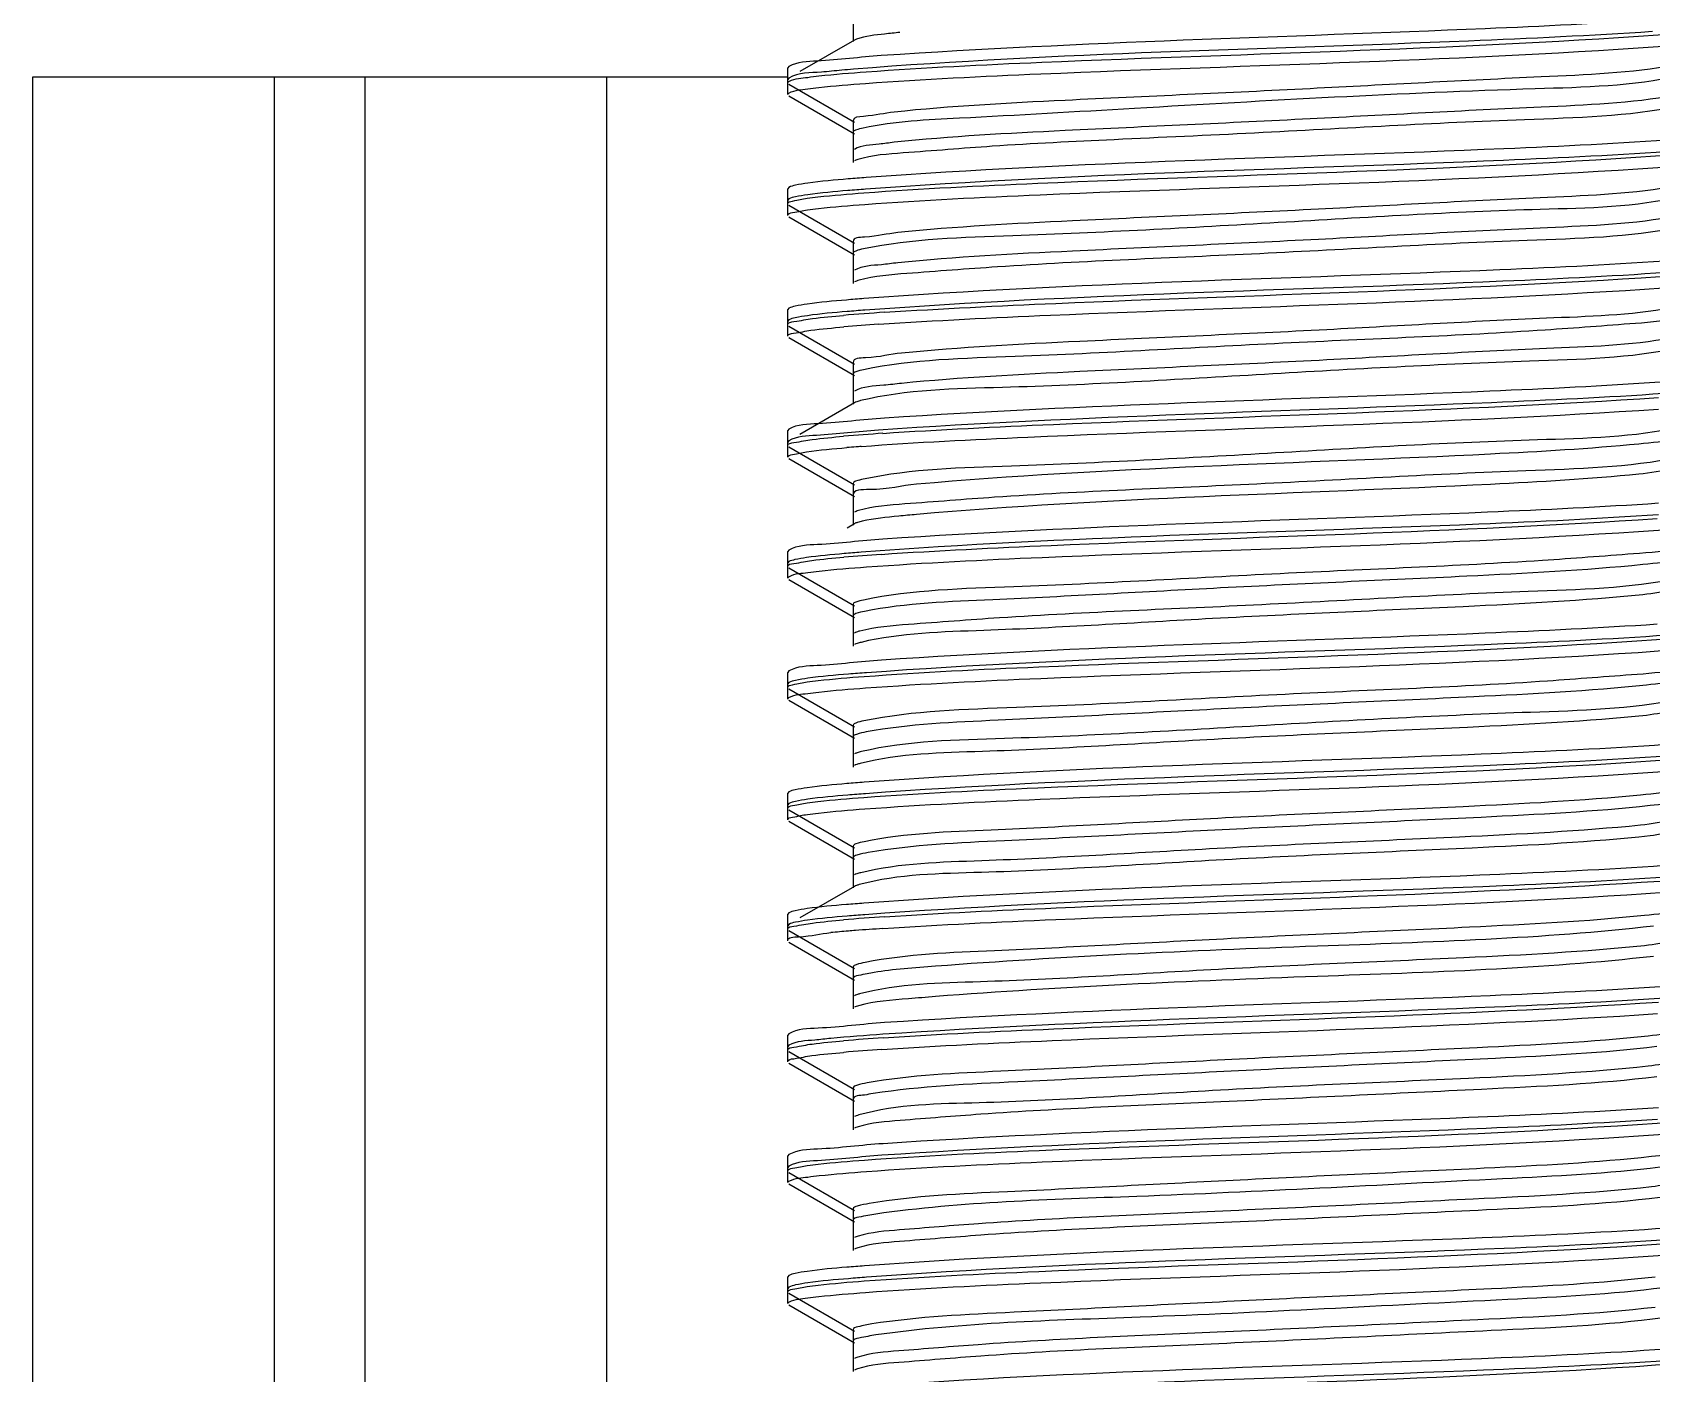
# Model space of a CAD drawing. Extents: x 27938 to 1507990, y 110129 to 923079.
# Drawn here: x 461348 to 461667.1, y 346072.8 to 346337 of the extents above; entities that cross this region are included whole.
import ezdxf

# ---------------------------------------------------------------- set-up
doc = ezdxf.new("R2010")
doc.units = 0
doc.header["$LTSCALE"] = 1000
doc.header["$MEASUREMENT"] = 0

msp = doc.modelspace()

# ---------------------------------------------------------------- linework, layer by layer
at = {"linetype": 'Continuous'}
for p, q in [((461509.71, 346341.1), (461509.71, 346335.15)), ((461509.97, 346335.45), (461499.22, 346329.23)), ((461510.4, 346335.64), (461509.97, 346335.45)), ((461497.05, 346330.25), (461496.82, 346329.99)), ((461496.82, 346327.01), (461496.82, 346329.99)), ((461496.82, 346327.01), (461496.82, 346329.99)), ((461347.99, 346328.15), (461347.99, 341587.12)), ((461496.82, 346328.15), (461347.99, 346328.15)), ((461395.62, 346328.15), (461395.62, 341587.12)), ((461413.48, 346328.15), (461413.48, 341587.12)), ((461461.1, 346328.15), (461461.1, 341587.12)), ((461497.05, 346327.97), (461496.82, 346327.71)), ((461496.82, 346324.73), (461496.82, 346327.71)), ((461496.82, 346324.73), (461496.82, 346327.71)), ((461497.05, 346326.75), (461509.97, 346319.27)), ((461497.05, 346324.47), (461509.97, 346316.99)), ((461509.71, 346319.57), (461509.71, 346313.62)), ((461509.71, 346317.29), (461509.71, 346311.34)), ((461497.05, 346306.44), (461496.82, 346306.18)), ((461496.82, 346303.2), (461496.82, 346306.18)), ((461496.82, 346303.2), (461496.82, 346306.18)), ((461497.05, 346304.16), (461496.82, 346303.9)), ((461496.82, 346300.92), (461496.82, 346303.9)), ((461496.82, 346300.92), (461496.82, 346303.9)), ((461497.05, 346302.94), (461509.97, 346295.46)), ((461497.05, 346300.66), (461509.97, 346293.18)), ((461509.71, 346295.76), (461509.71, 346289.8)), ((461509.71, 346293.48), (461509.71, 346287.53)), ((461497.05, 346282.62), (461496.82, 346282.36)), ((461496.82, 346279.39), (461496.82, 346282.36)), ((461496.82, 346279.39), (461496.82, 346282.36)), ((461497.05, 346280.34), (461496.82, 346280.08)), ((461496.82, 346277.11), (461496.82, 346280.08)), ((461496.82, 346277.11), (461496.82, 346280.08)), ((461497.05, 346279.13), (461509.97, 346271.64)), ((461497.05, 346276.85), (461509.97, 346269.36)), ((461509.71, 346271.94), (461509.71, 346265.99)), ((461509.71, 346269.67), (461509.71, 346263.71)), ((461509.97, 346264.01), (461499.22, 346257.79)), ((461497.05, 346258.81), (461496.82, 346258.55)), ((461496.82, 346255.57), (461496.82, 346258.55)), ((461496.82, 346255.57), (461496.82, 346258.55)), ((461497.05, 346256.53), (461496.82, 346256.27)), ((461496.82, 346253.29), (461496.82, 346256.27)), ((461496.82, 346253.29), (461496.82, 346256.27)), ((461497.05, 346255.31), (461509.97, 346247.83)), ((461497.05, 346253.03), (461509.97, 346245.55)), ((461509.71, 346248.13), (461509.71, 346242.18)), ((461509.71, 346245.85), (461509.71, 346239.9)), ((461509.97, 346240.2), (461508.51, 346239.35)), ((461497.05, 346235), (461496.82, 346234.74)), ((461496.82, 346231.76), (461496.82, 346234.74)), ((461496.82, 346231.76), (461496.82, 346234.74)), ((461497.05, 346232.72), (461496.82, 346232.46)), ((461496.82, 346229.48), (461496.82, 346232.46)), ((461496.82, 346229.48), (461496.82, 346232.46)), ((461497.05, 346231.5), (461509.97, 346224.02)), ((461497.05, 346229.22), (461509.97, 346221.74)), ((461509.71, 346224.32), (461509.71, 346218.37)), ((461509.71, 346222.04), (461509.71, 346216.09)), ((461497.05, 346211.19), (461496.82, 346210.92)), ((461496.82, 346207.95), (461496.82, 346210.92)), ((461496.82, 346207.95), (461496.82, 346210.92)), ((461497.05, 346208.91), (461496.82, 346208.65)), ((461496.82, 346205.67), (461496.82, 346208.65)), ((461496.82, 346205.67), (461496.82, 346208.65)), ((461497.05, 346207.69), (461509.97, 346200.21)), ((461497.05, 346205.41), (461509.97, 346197.93)), ((461509.71, 346200.51), (461509.71, 346194.55)), ((461509.71, 346198.23), (461509.71, 346192.27)), ((461497.05, 346187.37), (461496.82, 346187.11)), ((461496.82, 346184.14), (461496.82, 346187.11)), ((461496.82, 346184.14), (461496.82, 346187.11)), ((461497.05, 346185.09), (461496.82, 346184.83)), ((461496.82, 346181.86), (461496.82, 346184.83)), ((461496.82, 346181.86), (461496.82, 346184.83)), ((461497.05, 346183.87), (461509.97, 346176.39)), ((461497.05, 346181.6), (461509.97, 346174.11)), ((461509.71, 346176.69), (461509.71, 346170.74)), ((461509.71, 346174.41), (461509.71, 346168.46)), ((461509.97, 346168.76), (461499.22, 346162.54)), ((461497.05, 346163.56), (461496.82, 346163.3)), ((461496.82, 346160.32), (461496.82, 346163.3)), ((461496.82, 346160.32), (461496.82, 346163.3)), ((461497.05, 346161.28), (461496.82, 346161.02)), ((461496.82, 346158.04), (461496.82, 346161.02)), ((461496.82, 346158.04), (461496.82, 346161.02)), ((461497.05, 346160.06), (461509.97, 346152.58)), ((461497.05, 346157.78), (461509.97, 346150.3)), ((461509.71, 346152.88), (461509.71, 346146.93)), ((461509.71, 346150.6), (461509.71, 346144.65)), ((461497.05, 346139.75), (461496.82, 346139.49)), ((461496.82, 346136.51), (461496.82, 346139.49)), ((461496.82, 346136.51), (461496.82, 346139.49)), ((461497.05, 346137.47), (461496.82, 346137.21)), ((461496.82, 346134.23), (461496.82, 346137.21)), ((461496.82, 346134.23), (461496.82, 346137.21)), ((461497.05, 346136.25), (461509.97, 346128.77)), ((461497.05, 346133.97), (461509.97, 346126.49)), ((461509.71, 346129.07), (461509.71, 346123.11)), ((461509.71, 346126.79), (461509.71, 346120.84)), ((461497.05, 346115.93), (461496.82, 346115.67)), ((461496.82, 346112.7), (461496.82, 346115.67)), ((461496.82, 346112.7), (461496.82, 346115.67)), ((461497.05, 346113.66), (461496.82, 346113.39)), ((461496.82, 346110.42), (461496.82, 346113.39)), ((461496.82, 346110.42), (461496.82, 346113.39)), ((461497.05, 346112.44), (461509.97, 346104.95)), ((461497.05, 346110.16), (461509.97, 346102.68)), ((461509.71, 346105.26), (461509.71, 346099.3)), ((461509.71, 346102.98), (461509.71, 346097.02)), ((461497.05, 346092.12), (461496.82, 346091.86)), ((461496.82, 346088.88), (461496.82, 346091.86)), ((461496.82, 346088.88), (461496.82, 346091.86)), ((461497.05, 346089.84), (461496.82, 346089.58)), ((461496.82, 346086.61), (461496.82, 346089.58)), ((461496.82, 346086.61), (461496.82, 346089.58)), ((461497.05, 346088.62), (461509.97, 346081.14)), ((461497.05, 346086.34), (461509.97, 346078.86)), ((461509.71, 346081.44), (461509.71, 346075.49)), ((461509.71, 346079.16), (461509.71, 346073.21))]:
    msp.add_line(p, q, dxfattribs=at)
for centre, radius, start, end in [((461533.73, 346025.62), 305.03, 94.5049, 94.936), ((461543.66, 345854.29), 428.44, 93.7138, 94.7991), ((461542.06, 345872.28), 408.11, 93.8416, 94.804), ((461543.25, 345835.66), 423.24, 93.7464, 94.7999), ((461536.54, 345916.88), 339.47, 94.4273, 94.7392), ((461541.09, 345858.53), 397.99, 94.2964, 94.4317), ((461542.83, 345817.23), 417.83, 93.7807, 94.8008), ((461528.72, 345915.12), 245.65, 94.6576, 95.467), ((461543.68, 345735.06), 428.61, 93.7128, 94.7991), ((461537, 345815.69), 345.43, 94.4503, 94.6873), ((461547.9, 345673), 488.53, 93.7928, 94.4265), ((461543.27, 345716.42), 423.41, 93.7453, 94.7999), ((461542.99, 345717.69), 419.86, 93.7678, 94.8005)]:
    msp.add_arc(centre, radius, start, end, dxfattribs=at)
for points, knots in [([(461668.11, 346339.44), (461656.83, 346338.7), (461605.89, 346336.26), (461554.88, 346335.05), (461515.27, 346332.39)], [0, 0, 0, 0, 0.221566, 1, 1, 1, 1]), ([(461667.21, 346337.11), (461655.15, 346336.33), (461602.67, 346333.82), (461550.09, 346332.89), (461509.77, 346329.71)], [0, 0, 0, 0, 0.230084, 1, 1, 1, 1]), ([(461518.93, 346336.96), (461517.93, 346336.86), (461515.08, 346336.52), (461512.17, 346336.27), (461510.4, 346335.64)], [0, 0, 0, 0, 0.349753, 1, 1, 1, 1]), ([(461512.3, 346329.2), (461523.81, 346330.04), (461577.14, 346332.64), (461630.55, 346333.68), (461672.28, 346336.76)], [0, 0, 0, 0, 0.216266, 1, 1, 1, 1]), ([(461515.27, 346332.39), (461511.05, 346332.1), (461505.14, 346331.28), (461498.69, 346331.19), (461497.05, 346330.25)], [0, 0, 0, 0, 0.690751, 1, 1, 1, 1]), ([(461512.17, 346326.91), (461523.67, 346327.75), (461577.03, 346330.35), (461630.47, 346331.4), (461672.24, 346334.48)], [0, 0, 0, 0, 0.215878, 1, 1, 1, 1]), ([(461507.48, 346329.52), (461506.14, 346329.4), (461502.7, 346328.94), (461498.93, 346329.06), (461497.05, 346327.97)], [0, 0, 0, 0, 0.38257, 1, 1, 1, 1]), ([(461500.79, 346328.11), (461501.52, 346328.21), (461505.35, 346328.67), (461509.19, 346328.98), (461512.3, 346329.2)], [0, 0, 0, 0, 0.19158, 1, 1, 1, 1]), ([(461671.68, 346330.49), (461662.98, 346328.93), (461638.87, 346327.99), (461598.85, 346325.74), (461556.32, 346323.84), (461528.97, 346322.46), (461517.78, 346321.26)], [0, 0, 0, 0, 0.171902, 0.467529, 0.781017, 1, 1, 1, 1]), ([(461496.82, 346327.01), (461496.82, 346327.14), (461498.24, 346328.02), (461499.53, 346327.93), (461500.79, 346328.11)], [0, 0, 0, 0, 0.088842, 1, 1, 1, 1]), ([(461496.82, 346324.73), (461496.82, 346324.86), (461498.22, 346325.74), (461499.51, 346325.65), (461500.76, 346325.83)], [0, 0, 0, 0, 0.089015, 1, 1, 1, 1]), ([(461500.76, 346325.83), (461501.48, 346325.93), (461505.28, 346326.39), (461509.09, 346326.69), (461512.17, 346326.91)], [0, 0, 0, 0, 0.191545, 1, 1, 1, 1]), ([(461672.66, 346328.41), (461663.34, 346326.34), (461627.16, 346325.57), (461579.95, 346322.85), (461535.86, 346320.27), (461517.92, 346319.43), (461511.71, 346318.13)], [0, 0, 0, 0, 0.17752, 0.667782, 0.88196, 1, 1, 1, 1]), ([(461671.68, 346324.54), (461662.98, 346322.98), (461638.87, 346322.04), (461598.85, 346319.79), (461556.32, 346317.89), (461528.97, 346316.5), (461517.78, 346315.31)], [0, 0, 0, 0, 0.171902, 0.467529, 0.781017, 1, 1, 1, 1]), ([(461517.78, 346321.26), (461515.76, 346321.05), (461513.85, 346320.45), (461509.71, 346320.31), (461509.72, 346319.57)], [0, 0, 0, 0, 0.733399, 1, 1, 1, 1]), ([(461672.3, 346322.38), (461662.37, 346320.36), (461634.32, 346319.73), (461597.35, 346317.47), (461562.38, 346315.9), (461539.26, 346314.79), (461522.49, 346313.39), (461513.52, 346312.8), (461510.63, 346311.91)], [0, 0, 0, 0, 0.187537, 0.516126, 0.6871, 0.835564, 0.944057, 1, 1, 1, 1]), ([(461511.71, 346318.13), (461511.2, 346318.02), (461510.6, 346317.88), (461509.72, 346317.51), (461509.72, 346317.29)], [0, 0, 0, 0, 0.704879, 1, 1, 1, 1]), ([(461517.78, 346315.31), (461516.8, 346315.2), (461514.21, 346314.82), (461511.41, 346314.75), (461509.97, 346313.92)], [0, 0, 0, 0, 0.373077, 1, 1, 1, 1]), ([(461511.84, 346305.36), (461523.25, 346306.2), (461576.56, 346308.8), (461629.95, 346309.87), (461671.76, 346312.91)], [0, 0, 0, 0, 0.214433, 1, 1, 1, 1]), ([(461672.25, 346313.64), (461660.8, 346312.8), (461607.44, 346310.19), (461554, 346309.14), (461512.17, 346306.08)], [0, 0, 0, 0, 0.214875, 1, 1, 1, 1]), ([(461672.28, 346315.92), (461660.86, 346315.08), (461607.52, 346312.48), (461554.12, 346311.41), (461512.3, 346308.37)], [0, 0, 0, 0, 0.214619, 1, 1, 1, 1]), ([(461510.63, 346311.91), (461510.51, 346311.87), (461510.28, 346311.79), (461510.06, 346311.69), (461509.98, 346311.64)], [0, 0, 0, 0, 0.565784, 1, 1, 1, 1]), ([(461512.04, 346303.09), (461523.53, 346303.93), (461576.91, 346306.54), (461630.38, 346307.59), (461672.2, 346310.66)], [0, 0, 0, 0, 0.215487, 1, 1, 1, 1]), ([(461500.79, 346307.27), (461499.97, 346307.16), (461498.72, 346306.94), (461497.45, 346306.66), (461497.05, 346306.44)], [0, 0, 0, 0, 0.644191, 1, 1, 1, 1]), ([(461512.3, 346308.37), (461511.12, 346308.28), (461507.28, 346307.98), (461503.43, 346307.64), (461500.79, 346307.27)], [0, 0, 0, 0, 0.307204, 1, 1, 1, 1]), ([(461672.08, 346306.76), (461663.69, 346305.13), (461639.96, 346304.29), (461600.3, 346301.97), (461557.59, 346300.11), (461529.94, 346298.7), (461518.51, 346297.53)], [0, 0, 0, 0, 0.166793, 0.460477, 0.775901, 1, 1, 1, 1]), ([(461496.82, 346303.2), (461496.82, 346303.57), (461498.7, 346303.89), (461499.69, 346304.14), (461500.65, 346304.28)], [0, 0, 0, 0, 0.274668, 1, 1, 1, 1]), ([(461500.76, 346304.99), (461499.95, 346304.88), (461498.71, 346304.66), (461497.44, 346304.38), (461497.05, 346304.16)], [0, 0, 0, 0, 0.643834, 1, 1, 1, 1]), ([(461500.65, 346304.28), (461501.36, 346304.38), (461505.08, 346304.84), (461508.82, 346305.13), (461511.84, 346305.36)], [0, 0, 0, 0, 0.191269, 1, 1, 1, 1]), ([(461512.17, 346306.08), (461511, 346305.99), (461507.19, 346305.7), (461503.38, 346305.36), (461500.76, 346304.99)], [0, 0, 0, 0, 0.307253, 1, 1, 1, 1]), ([(461672.98, 346304.67), (461663.92, 346302.44), (461637.07, 346302.18), (461593.27, 346299.41), (461548.86, 346296.97), (461521.38, 346296.33), (461511.73, 346294.32)], [0, 0, 0, 0, 0.173176, 0.493211, 0.817077, 1, 1, 1, 1]), ([(461496.82, 346300.92), (461496.82, 346301.29), (461498.73, 346301.61), (461499.74, 346301.87), (461500.71, 346302.01)], [0, 0, 0, 0, 0.274365, 1, 1, 1, 1]), ([(461500.71, 346302.01), (461501.43, 346302.11), (461505.2, 346302.57), (461508.98, 346302.87), (461512.04, 346303.09)], [0, 0, 0, 0, 0.191422, 1, 1, 1, 1]), ([(461672.08, 346300.8), (461663.69, 346299.17), (461639.96, 346298.33), (461600.3, 346296.02), (461557.59, 346294.15), (461529.94, 346292.74), (461518.51, 346291.57)], [0, 0, 0, 0, 0.166793, 0.460477, 0.775901, 1, 1, 1, 1]), ([(461518.51, 346297.53), (461516.31, 346297.3), (461514.24, 346296.64), (461509.71, 346296.56), (461509.72, 346295.76)], [0, 0, 0, 0, 0.734217, 1, 1, 1, 1]), ([(461672.37, 346298.58), (461662.6, 346296.56), (461634.84, 346295.96), (461590.22, 346293.16), (461549.36, 346291.71), (461523.13, 346289.67), (461513.96, 346289), (461510.9, 346288.17)], [0, 0, 0, 0, 0.184985, 0.511081, 0.830893, 0.941203, 1, 1, 1, 1]), ([(461511.73, 346294.32), (461511.22, 346294.21), (461510.61, 346294.07), (461509.72, 346293.7), (461509.72, 346293.48)], [0, 0, 0, 0, 0.705094, 1, 1, 1, 1]), ([(461518.51, 346291.57), (461517.43, 346291.46), (461514.61, 346291.05), (461511.54, 346291.01), (461509.97, 346290.11)], [0, 0, 0, 0, 0.375015, 1, 1, 1, 1]), ([(461671.76, 346292.07), (461660.23, 346291.23), (461606.92, 346288.64), (461553.54, 346287.6), (461511.84, 346284.52)], [0, 0, 0, 0, 0.21655, 1, 1, 1, 1]), ([(461510.9, 346288.17), (461510.71, 346288.12), (461510.4, 346288.02), (461510.1, 346287.9), (461509.98, 346287.83)], [0, 0, 0, 0, 0.579307, 1, 1, 1, 1]), ([(461672.2, 346289.83), (461660.73, 346288.98), (461607.34, 346286.38), (461553.87, 346285.33), (461512.04, 346282.26)], [0, 0, 0, 0, 0.215154, 1, 1, 1, 1]), ([(461515.91, 346281.83), (461527.16, 346282.57), (461578.1, 346285.01), (461629.1, 346286.23), (461668.73, 346288.88)], [0, 0, 0, 0, 0.221116, 1, 1, 1, 1]), ([(461511.84, 346284.52), (461510.69, 346284.44), (461506.96, 346284.14), (461503.22, 346283.81), (461500.65, 346283.44)], [0, 0, 0, 0, 0.307563, 1, 1, 1, 1]), ([(461514.72, 346279.47), (461526, 346280.24), (461577.57, 346282.72), (461629.2, 346283.91), (461669.42, 346286.65)], [0, 0, 0, 0, 0.219072, 1, 1, 1, 1]), ([(461500.65, 346283.44), (461499.87, 346283.33), (461498.66, 346283.12), (461497.43, 346282.84), (461497.05, 346282.62)], [0, 0, 0, 0, 0.642717, 1, 1, 1, 1]), ([(461500.71, 346281.17), (461499.91, 346281.06), (461498.69, 346280.85), (461497.44, 346280.57), (461497.05, 346280.34)], [0, 0, 0, 0, 0.643387, 1, 1, 1, 1]), ([(461512.04, 346282.26), (461510.88, 346282.17), (461507.1, 346281.87), (461503.31, 346281.54), (461500.71, 346281.17)], [0, 0, 0, 0, 0.30739, 1, 1, 1, 1]), ([(461672.46, 346283.02), (461664.37, 346281.31), (461641.03, 346280.6), (461601.76, 346278.19), (461558.88, 346276.37), (461530.94, 346274.94), (461519.27, 346273.79)], [0, 0, 0, 0, 0.161662, 0.453393, 0.770761, 1, 1, 1, 1]), ([(461496.82, 346279.39), (461496.82, 346279.84), (461499.26, 346280.11), (461500.48, 346280.45), (461501.7, 346280.6)], [0, 0, 0, 0, 0.270591, 1, 1, 1, 1]), ([(461496.82, 346277.11), (461496.82, 346277.54), (461499.09, 346277.82), (461500.24, 346278.14), (461501.39, 346278.29)], [0, 0, 0, 0, 0.271621, 1, 1, 1, 1]), ([(461673.28, 346280.94), (461670.23, 346280.1), (461661.08, 346279.44), (461634.87, 346277.39), (461594, 346275.95), (461549.36, 346273.14), (461521.57, 346272.54), (461511.78, 346270.52)], [0, 0, 0, 0, 0.058552, 0.168707, 0.488491, 0.814803, 1, 1, 1, 1]), ([(461672.42, 346274.78), (461662.79, 346272.76), (461635.33, 346272.13), (461590.95, 346269.68), (461547.15, 346266.94), (461520.28, 346266.65), (461511.19, 346264.43)], [0, 0, 0, 0, 0.182739, 0.506392, 0.826439, 1, 1, 1, 1]), ([(461672.46, 346277.07), (461664.37, 346275.36), (461641.03, 346274.64), (461601.76, 346272.24), (461558.88, 346270.42), (461530.94, 346268.98), (461519.27, 346267.84)], [0, 0, 0, 0, 0.161662, 0.453393, 0.770761, 1, 1, 1, 1]), ([(461519.27, 346273.79), (461516.88, 346273.55), (461514.65, 346272.82), (461509.71, 346272.81), (461509.72, 346271.94)], [0, 0, 0, 0, 0.73489, 1, 1, 1, 1]), ([(461511.78, 346270.52), (461511.26, 346270.41), (461510.64, 346270.27), (461509.72, 346269.89), (461509.72, 346269.67)], [0, 0, 0, 0, 0.705716, 1, 1, 1, 1]), ([(461519.27, 346267.84), (461518.09, 346267.72), (461515.02, 346267.28), (461511.67, 346267.28), (461509.97, 346266.29)], [0, 0, 0, 0, 0.376776, 1, 1, 1, 1]), ([(461669.42, 346265.82), (461658.13, 346265.05), (461606.57, 346262.56), (461554.94, 346261.37), (461514.72, 346258.63)], [0, 0, 0, 0, 0.219115, 1, 1, 1, 1]), ([(461515.6, 346257.99), (461526.8, 346258.74), (461577.74, 346261.19), (461628.73, 346262.41), (461668.42, 346265.05)], [0, 0, 0, 0, 0.220088, 1, 1, 1, 1]), ([(461668.73, 346268.05), (461657.56, 346267.3), (461606.62, 346264.85), (461555.63, 346263.62), (461515.91, 346260.99)], [0, 0, 0, 0, 0.219496, 1, 1, 1, 1]), ([(461511.19, 346264.43), (461510.95, 346264.37), (461510.53, 346264.26), (461510.13, 346264.1), (461509.98, 346264.01)], [0, 0, 0, 0, 0.591078, 1, 1, 1, 1]), ([(461511.27, 346255.41), (461522.22, 346256.23), (461574.61, 346258.81), (461627.05, 346260.02), (461668.42, 346262.77)], [0, 0, 0, 0, 0.209378, 1, 1, 1, 1]), ([(461515.91, 346260.99), (461511.54, 346260.7), (461505.43, 346259.85), (461498.75, 346259.78), (461497.05, 346258.81)], [0, 0, 0, 0, 0.691369, 1, 1, 1, 1]), ([(461514.72, 346258.63), (461510.63, 346258.35), (461504.9, 346257.56), (461498.65, 346257.45), (461497.05, 346256.53)], [0, 0, 0, 0, 0.690219, 1, 1, 1, 1]), ([(461672.81, 346259.28), (461663.6, 346257.14), (461636.68, 346256.74), (461592.84, 346254.08), (461548.61, 346251.61), (461521.29, 346250.98), (461511.71, 346248.97)], [0, 0, 0, 0, 0.175623, 0.495702, 0.818204, 1, 1, 1, 1]), ([(461496.82, 346255.57), (461496.82, 346256.03), (461499.23, 346256.3), (461500.43, 346256.63), (461501.64, 346256.78)], [0, 0, 0, 0, 0.270787, 1, 1, 1, 1]), ([(461664.52, 346255.88), (461654.81, 346254.94), (461607.36, 346252.23), (461559.82, 346251.24), (461522.21, 346247.97)], [0, 0, 0, 0, 0.20523, 1, 1, 1, 1]), ([(461673.54, 346257.2), (461673.09, 346257.06), (461670.11, 346256.41), (461667.08, 346256.13), (461664.52, 346255.88)], [0, 0, 0, 0, 0.153853, 1, 1, 1, 1]), ([(461496.82, 346253.29), (461496.82, 346253.65), (461498.62, 346253.98), (461499.58, 346254.22), (461500.51, 346254.35)], [0, 0, 0, 0, 0.275063, 1, 1, 1, 1]), ([(461672.33, 346253.23), (461662.48, 346251.21), (461634.55, 346250.59), (461589.76, 346247.78), (461548.85, 346246.37), (461522.77, 346244.27), (461513.71, 346243.64), (461510.75, 346242.78)], [0, 0, 0, 0, 0.186373, 0.513855, 0.833476, 0.942785, 1, 1, 1, 1]), ([(461664.52, 346249.93), (461654.81, 346248.99), (461607.36, 346246.28), (461559.82, 346245.28), (461522.21, 346242.01)], [0, 0, 0, 0, 0.20523, 1, 1, 1, 1]), ([(461674.43, 346251.81), (461674.44, 346250.91), (461669.31, 346250.93), (461666.99, 346250.17), (461664.52, 346249.93)], [0, 0, 0, 0, 0.264839, 1, 1, 1, 1]), ([(461522.21, 346247.97), (461519.1, 346247.7), (461516.23, 346246.68), (461509.71, 346246.97), (461509.71, 346245.85)], [0, 0, 0, 0, 0.735758, 1, 1, 1, 1]), ([(461511.71, 346248.97), (461511.21, 346248.86), (461510.6, 346248.73), (461509.72, 346248.35), (461509.72, 346248.13)], [0, 0, 0, 0, 0.704918, 1, 1, 1, 1]), ([(461510.75, 346242.78), (461510.6, 346242.74), (461510.33, 346242.65), (461510.08, 346242.54), (461509.98, 346242.48)], [0, 0, 0, 0, 0.572013, 1, 1, 1, 1]), ([(461668.42, 346244.21), (461657.2, 346243.47), (461606.26, 346241.03), (461555.26, 346239.8), (461515.6, 346237.16)], [0, 0, 0, 0, 0.220524, 1, 1, 1, 1]), ([(461511.52, 346240.7), (461511.2, 346240.63), (461510.68, 346240.49), (461510.16, 346240.31), (461509.97, 346240.2)], [0, 0, 0, 0, 0.601667, 1, 1, 1, 1]), ([(461668.42, 346241.94), (461656.63, 346241.15), (461604.25, 346238.64), (461551.78, 346237.62), (461511.27, 346234.57)], [0, 0, 0, 0, 0.225391, 1, 1, 1, 1]), ([(461522.21, 346242.01), (461521.03, 346241.91), (461517.47, 346241.57), (461513.88, 346241.22), (461511.52, 346240.7)], [0, 0, 0, 0, 0.327573, 1, 1, 1, 1]), ([(461515.28, 346234.16), (461526.42, 346234.91), (461577.37, 346237.36), (461628.37, 346238.59), (461668.12, 346241.22)], [0, 0, 0, 0, 0.219052, 1, 1, 1, 1]), ([(461515.6, 346237.16), (461511.3, 346236.87), (461505.29, 346236.04), (461498.72, 346235.96), (461497.05, 346235)], [0, 0, 0, 0, 0.691073, 1, 1, 1, 1]), ([(461512.37, 346231.68), (461523.9, 346232.52), (461577.21, 346235.11), (461630.6, 346236.15), (461672.31, 346239.23)], [0, 0, 0, 0, 0.216493, 1, 1, 1, 1]), ([(461500.51, 346233.52), (461499.75, 346233.41), (461498.6, 346233.2), (461497.42, 346232.93), (461497.05, 346232.72)], [0, 0, 0, 0, 0.641483, 1, 1, 1, 1]), ([(461511.27, 346234.57), (461510.17, 346234.49), (461506.57, 346234.2), (461502.98, 346233.87), (461500.51, 346233.52)], [0, 0, 0, 0, 0.307039, 1, 1, 1, 1]), ([(461673.12, 346235.55), (461669.98, 346234.74), (461660.71, 346234.04), (461634.36, 346232.04), (461593.55, 346230.57), (461549.08, 346227.78), (461521.46, 346227.18), (461511.75, 346225.16)], [0, 0, 0, 0, 0.060117, 0.171248, 0.491182, 0.816115, 1, 1, 1, 1]), ([(461674.18, 346233.65), (461673.86, 346233.46), (461670.91, 346232.66), (461667.92, 346232.41), (461665.29, 346232.14)], [0, 0, 0, 0, 0.123412, 1, 1, 1, 1]), ([(461496.82, 346231.76), (461496.82, 346232.21), (461499.19, 346232.48), (461500.38, 346232.81), (461501.57, 346232.96)], [0, 0, 0, 0, 0.271021, 1, 1, 1, 1]), ([(461496.82, 346229.48), (461496.82, 346229.61), (461498.25, 346230.5), (461499.55, 346230.41), (461500.81, 346230.58)], [0, 0, 0, 0, 0.088752, 1, 1, 1, 1]), ([(461500.81, 346230.58), (461501.54, 346230.68), (461505.39, 346231.15), (461509.25, 346231.45), (461512.37, 346231.68)], [0, 0, 0, 0, 0.191582, 1, 1, 1, 1]), ([(461665.29, 346232.14), (461653.76, 346230.99), (461626.03, 346229.57), (461583.29, 346227.72), (461543.81, 346225.38), (461520.25, 346224.57), (461511.95, 346222.93)], [0, 0, 0, 0, 0.226181, 0.54212, 0.834898, 1, 1, 1, 1]), ([(461672.4, 346229.43), (461662.69, 346227.41), (461635.06, 346226.81), (461590.58, 346224.02), (461549.76, 346222.56), (461523.42, 346220.55), (461514.16, 346219.85), (461511.03, 346219.04)], [0, 0, 0, 0, 0.183944, 0.508945, 0.828873, 0.939958, 1, 1, 1, 1]), ([(461674.43, 346227.99), (461674.44, 346227.16), (461669.72, 346227.11), (461667.57, 346226.42), (461665.29, 346226.19)], [0, 0, 0, 0, 0.265449, 1, 1, 1, 1]), ([(461511.75, 346225.16), (461511.23, 346225.06), (461510.62, 346224.92), (461509.72, 346224.54), (461509.72, 346224.32)], [0, 0, 0, 0, 0.705326, 1, 1, 1, 1]), ([(461665.29, 346226.19), (461653.53, 346225.01), (461625.27, 346223.56), (461581.93, 346221.77), (461542.52, 346219.19), (461519.16, 346218.7), (461511.28, 346216.83)], [0, 0, 0, 0, 0.229743, 0.549934, 0.842575, 1, 1, 1, 1]), ([(461511.95, 346222.93), (461511.39, 346222.81), (461510.73, 346222.66), (461509.72, 346222.28), (461509.72, 346222.04)], [0, 0, 0, 0, 0.707822, 1, 1, 1, 1]), ([(461668.12, 346220.38), (461656.84, 346219.64), (461605.9, 346217.2), (461554.89, 346215.99), (461515.28, 346213.32)], [0, 0, 0, 0, 0.221533, 1, 1, 1, 1]), ([(461511.03, 346219.04), (461510.81, 346218.99), (461510.46, 346218.89), (461510.11, 346218.75), (461509.98, 346218.67)], [0, 0, 0, 0, 0.584722, 1, 1, 1, 1]), ([(461511.91, 346210.11), (461523.35, 346210.95), (461576.71, 346213.56), (461630.14, 346214.62), (461671.96, 346217.67)], [0, 0, 0, 0, 0.214855, 1, 1, 1, 1]), ([(461672.31, 346218.39), (461660.89, 346217.55), (461607.58, 346214.95), (461554.19, 346213.88), (461512.37, 346210.84)], [0, 0, 0, 0, 0.214464, 1, 1, 1, 1]), ([(461511.28, 346216.83), (461511.01, 346216.76), (461510.57, 346216.65), (461510.14, 346216.48), (461509.98, 346216.39)], [0, 0, 0, 0, 0.593584, 1, 1, 1, 1]), ([(461512.17, 346207.85), (461523.68, 346208.69), (461577.04, 346211.29), (461630.47, 346212.34), (461672.25, 346215.41)], [0, 0, 0, 0, 0.215894, 1, 1, 1, 1]), ([(461515.28, 346213.32), (461511.06, 346213.04), (461505.14, 346212.22), (461498.69, 346212.13), (461497.05, 346211.19)], [0, 0, 0, 0, 0.690761, 1, 1, 1, 1]), ([(461512.37, 346210.84), (461511.19, 346210.76), (461507.33, 346210.46), (461503.47, 346210.12), (461500.81, 346209.75)], [0, 0, 0, 0, 0.307194, 1, 1, 1, 1]), ([(461673.4, 346211.81), (461670.43, 346210.95), (461661.36, 346210.32), (461635.28, 346208.23), (461594.36, 346206.81), (461549.59, 346204), (461521.67, 346203.38), (461511.81, 346201.36)], [0, 0, 0, 0, 0.057292, 0.16665, 0.48628, 0.813694, 1, 1, 1, 1]), ([(461496.82, 346207.95), (461496.82, 346208.32), (461498.71, 346208.64), (461499.7, 346208.89), (461500.67, 346209.03)], [0, 0, 0, 0, 0.274581, 1, 1, 1, 1]), ([(461500.81, 346209.75), (461499.99, 346209.63), (461498.73, 346209.41), (461497.45, 346209.13), (461497.05, 346208.91)], [0, 0, 0, 0, 0.64438, 1, 1, 1, 1]), ([(461500.67, 346209.03), (461501.38, 346209.13), (461505.12, 346209.59), (461508.87, 346209.89), (461511.91, 346210.11)], [0, 0, 0, 0, 0.191288, 1, 1, 1, 1]), ([(461500.76, 346206.76), (461501.48, 346206.86), (461505.28, 346207.32), (461509.09, 346207.63), (461512.17, 346207.85)], [0, 0, 0, 0, 0.191547, 1, 1, 1, 1]), ([(461666.03, 346208.41), (461654.73, 346207.22), (461627.23, 346205.82), (461584.62, 346203.94), (461544.76, 346201.66), (461520.84, 346200.77), (461512.28, 346199.18)], [0, 0, 0, 0, 0.221386, 0.535783, 0.830497, 1, 1, 1, 1]), ([(461674.18, 346209.83), (461673.88, 346209.66), (461671.18, 346208.9), (461668.43, 346208.66), (461666.03, 346208.41)], [0, 0, 0, 0, 0.125618, 1, 1, 1, 1]), ([(461496.82, 346205.67), (461496.82, 346205.79), (461498.22, 346206.68), (461499.51, 346206.59), (461500.76, 346206.76)], [0, 0, 0, 0, 0.089007, 1, 1, 1, 1]), ([(461672.44, 346205.62), (461662.86, 346203.61), (461635.53, 346202.98), (461591.29, 346200.52), (461547.45, 346197.85), (461520.54, 346197.45), (461511.34, 346195.31)], [0, 0, 0, 0, 0.181847, 0.504414, 0.824494, 1, 1, 1, 1]), ([(461511.81, 346201.36), (461511.28, 346201.26), (461510.66, 346201.11), (461509.72, 346200.73), (461509.72, 346200.51)], [0, 0, 0, 0, 0.706097, 1, 1, 1, 1]), ([(461666.03, 346202.45), (461654.32, 346201.23), (461625.91, 346199.79), (461582.23, 346198), (461542.49, 346195.29), (461518.91, 346194.95), (461511.08, 346192.97)], [0, 0, 0, 0, 0.227539, 0.549411, 0.843947, 1, 1, 1, 1]), ([(461674.44, 346204.18), (461674.44, 346203.42), (461670.12, 346203.3), (461668.13, 346202.67), (461666.03, 346202.45)], [0, 0, 0, 0, 0.266197, 1, 1, 1, 1]), ([(461512.28, 346199.18), (461511.63, 346199.06), (461510.9, 346198.89), (461509.72, 346198.49), (461509.72, 346198.23)], [0, 0, 0, 0, 0.71182, 1, 1, 1, 1]), ([(461511.34, 346195.31), (461511.06, 346195.24), (461510.6, 346195.12), (461510.14, 346194.95), (461509.98, 346194.85)], [0, 0, 0, 0, 0.595809, 1, 1, 1, 1]), ([(461671.96, 346196.84), (461660.46, 346196), (461607.11, 346193.4), (461553.67, 346192.35), (461511.91, 346189.27)], [0, 0, 0, 0, 0.215925, 1, 1, 1, 1]), ([(461511.08, 346192.97), (461510.86, 346192.91), (461510.48, 346192.8), (461510.12, 346192.66), (461509.98, 346192.58)], [0, 0, 0, 0, 0.586461, 1, 1, 1, 1]), ([(461511.84, 346186.29), (461523.26, 346187.13), (461576.57, 346189.74), (461629.95, 346190.81), (461671.77, 346193.84)], [0, 0, 0, 0, 0.214447, 1, 1, 1, 1]), ([(461672.25, 346194.58), (461660.8, 346193.73), (461607.44, 346191.13), (461554, 346190.07), (461512.17, 346187.01)], [0, 0, 0, 0, 0.214866, 1, 1, 1, 1]), ([(461511.91, 346189.27), (461510.75, 346189.19), (461507, 346188.89), (461503.25, 346188.56), (461500.67, 346188.19)], [0, 0, 0, 0, 0.307539, 1, 1, 1, 1]), ([(461512.04, 346184.03), (461523.53, 346184.87), (461576.92, 346187.47), (461630.38, 346188.52), (461672.2, 346191.6)], [0, 0, 0, 0, 0.215499, 1, 1, 1, 1]), ([(461500.67, 346188.19), (461499.88, 346188.08), (461498.67, 346187.87), (461497.43, 346187.59), (461497.05, 346187.37)], [0, 0, 0, 0, 0.642908, 1, 1, 1, 1]), ([(461500.76, 346185.93), (461499.95, 346185.81), (461498.71, 346185.6), (461497.44, 346185.32), (461497.05, 346185.09)], [0, 0, 0, 0, 0.64385, 1, 1, 1, 1]), ([(461500.65, 346185.21), (461501.36, 346185.31), (461505.08, 346185.77), (461508.82, 346186.07), (461511.84, 346186.29)], [0, 0, 0, 0, 0.191269, 1, 1, 1, 1]), ([(461512.17, 346187.01), (461511, 346186.93), (461507.19, 346186.63), (461503.38, 346186.29), (461500.76, 346185.93)], [0, 0, 0, 0, 0.30725, 1, 1, 1, 1]), ([(461664.86, 346186.75), (461653.26, 346185.61), (461625.47, 346184.19), (461582.78, 346182.35), (461543.5, 346180.01), (461520.11, 346179.22), (461511.9, 346177.57)], [0, 0, 0, 0, 0.228282, 0.544405, 0.836128, 1, 1, 1, 1]), ([(461674.18, 346188.3), (461673.84, 346188.1), (461670.75, 346187.28), (461667.62, 346187.03), (461664.86, 346186.75)], [0, 0, 0, 0, 0.122258, 1, 1, 1, 1]), ([(461674.18, 346186.02), (461673.9, 346185.86), (461671.45, 346185.14), (461668.93, 346184.91), (461666.75, 346184.67)], [0, 0, 0, 0, 0.127999, 1, 1, 1, 1]), ([(461496.82, 346184.14), (461496.82, 346184.5), (461498.7, 346184.82), (461499.69, 346185.08), (461500.65, 346185.21)], [0, 0, 0, 0, 0.274666, 1, 1, 1, 1]), ([(461496.82, 346181.86), (461496.82, 346182.23), (461498.73, 346182.55), (461499.74, 346182.81), (461500.71, 346182.94)], [0, 0, 0, 0, 0.274358, 1, 1, 1, 1]), ([(461500.71, 346182.94), (461501.43, 346183.04), (461505.2, 346183.5), (461508.98, 346183.8), (461512.04, 346184.03)], [0, 0, 0, 0, 0.191427, 1, 1, 1, 1]), ([(461666.75, 346184.67), (461655.69, 346183.46), (461628.5, 346182.09), (461586.08, 346180.17), (461545.87, 346177.96), (461521.56, 346176.96), (461512.7, 346175.44)], [0, 0, 0, 0, 0.21628, 0.528744, 0.825398, 1, 1, 1, 1]), ([(461674.43, 346182.65), (461674.44, 346181.78), (461669.49, 346181.77), (461667.25, 346181.04), (461664.86, 346180.8)], [0, 0, 0, 0, 0.265093, 1, 1, 1, 1]), ([(461664.86, 346180.8), (461653.01, 346179.64), (461624.68, 346178.18), (461581.36, 346176.41), (461542.16, 346173.81), (461518.98, 346173.35), (461511.21, 346171.46)], [0, 0, 0, 0, 0.23203, 0.552577, 0.844133, 1, 1, 1, 1]), ([(461674.44, 346180.37), (461674.44, 346179.66), (461670.51, 346179.49), (461668.67, 346178.93), (461666.75, 346178.72)], [0, 0, 0, 0, 0.267101, 1, 1, 1, 1]), ([(461511.9, 346177.57), (461511.35, 346177.46), (461510.7, 346177.31), (461509.72, 346176.93), (461509.72, 346176.69)], [0, 0, 0, 0, 0.707145, 1, 1, 1, 1]), ([(461666.75, 346178.72), (461655.1, 346177.45), (461626.58, 346176.01), (461582.59, 346174.23), (461542.54, 346171.4), (461518.72, 346171.21), (461510.93, 346169.11)], [0, 0, 0, 0, 0.225089, 0.548455, 0.844944, 1, 1, 1, 1]), ([(461512.7, 346175.44), (461511.95, 346175.31), (461511.12, 346175.11), (461509.72, 346174.72), (461509.71, 346174.41)], [0, 0, 0, 0, 0.715974, 1, 1, 1, 1]), ([(461671.77, 346173.01), (461660.24, 346172.17), (461606.93, 346169.58), (461553.54, 346168.53), (461511.84, 346165.46)], [0, 0, 0, 0, 0.216529, 1, 1, 1, 1]), ([(461511.21, 346171.46), (461510.96, 346171.4), (461510.54, 346171.29), (461510.13, 346171.13), (461509.98, 346171.04)], [0, 0, 0, 0, 0.591238, 1, 1, 1, 1]), ([(461672.2, 346170.76), (461660.73, 346169.92), (461607.34, 346167.31), (461553.88, 346166.26), (461512.04, 346163.19)], [0, 0, 0, 0, 0.215146, 1, 1, 1, 1]), ([(461515.92, 346162.76), (461527.18, 346163.51), (461578.12, 346165.95), (461629.11, 346167.16), (461668.74, 346169.82)], [0, 0, 0, 0, 0.22115, 1, 1, 1, 1]), ([(461510.93, 346169.11), (461510.74, 346169.06), (461510.42, 346168.97), (461510.1, 346168.83), (461509.98, 346168.76)], [0, 0, 0, 0, 0.579977, 1, 1, 1, 1]), ([(461515.58, 346160.46), (461526.94, 346161.22), (461578.29, 346163.68), (461629.7, 346164.87), (461669.64, 346167.6)], [0, 0, 0, 0, 0.221314, 1, 1, 1, 1]), ([(461500.65, 346164.38), (461499.87, 346164.27), (461498.66, 346164.06), (461497.43, 346163.78), (461497.05, 346163.56)], [0, 0, 0, 0, 0.642723, 1, 1, 1, 1]), ([(461511.84, 346165.46), (461510.69, 346165.37), (461506.96, 346165.08), (461503.22, 346164.74), (461500.65, 346164.38)], [0, 0, 0, 0, 0.307563, 1, 1, 1, 1]), ([(461512.04, 346163.19), (461510.88, 346163.11), (461507.1, 346162.81), (461503.32, 346162.47), (461500.71, 346162.11)], [0, 0, 0, 0, 0.307384, 1, 1, 1, 1]), ([(461665.62, 346163.02), (461654.18, 346161.85), (461626.52, 346160.44), (461583.81, 346158.57), (461544.16, 346156.25), (461520.45, 346155.42), (461512.06, 346153.79)], [0, 0, 0, 0, 0.224238, 0.539714, 0.833345, 1, 1, 1, 1]), ([(461674.18, 346164.49), (461673.86, 346164.3), (461671.03, 346163.52), (461668.15, 346163.28), (461665.62, 346163.02)], [0, 0, 0, 0, 0.124368, 1, 1, 1, 1]), ([(461496.82, 346160.32), (461496.82, 346160.78), (461499.26, 346161.05), (461500.48, 346161.39), (461501.7, 346161.54)], [0, 0, 0, 0, 0.270586, 1, 1, 1, 1]), ([(461500.71, 346162.11), (461499.92, 346161.99), (461498.69, 346161.78), (461497.44, 346161.5), (461497.05, 346161.28)], [0, 0, 0, 0, 0.643403, 1, 1, 1, 1]), ([(461667.43, 346160.93), (461645.47, 346158.43), (461598.18, 346157.04), (461551, 346154.96), (461525.93, 346153.02)], [0, 0, 0, 0, 0.467917, 1, 1, 1, 1]), ([(461496.82, 346158.04), (461496.82, 346158.81), (461501.21, 346158.8), (461503.19, 346159.45), (461505.31, 346159.66)], [0, 0, 0, 0, 0.263956, 1, 1, 1, 1]), ([(461665.62, 346157.06), (461653.81, 346155.86), (461625.31, 346154.4), (461581.62, 346152.64), (461542.11, 346149.9), (461518.71, 346149.62), (461511, 346147.6)], [0, 0, 0, 0, 0.229965, 0.552316, 0.845738, 1, 1, 1, 1]), ([(461674.43, 346158.83), (461674.44, 346158.03), (461669.9, 346157.95), (461667.82, 346157.29), (461665.62, 346157.06)], [0, 0, 0, 0, 0.265763, 1, 1, 1, 1]), ([(461512.06, 346153.79), (461511.46, 346153.67), (461510.78, 346153.52), (461509.72, 346153.13), (461509.72, 346152.88)], [0, 0, 0, 0, 0.709136, 1, 1, 1, 1]), ([(461667.43, 346154.98), (461645.47, 346152.48), (461598.18, 346151.09), (461551, 346149), (461525.93, 346147.07)], [0, 0, 0, 0, 0.467917, 1, 1, 1, 1]), ([(461525.93, 346153.02), (461521.91, 346152.71), (461516.3, 346152.37), (461511.72, 346151.39), (461509.71, 346151), (461509.71, 346150.6)], [0, 0, 0, 0, 0.734363, 0.926776, 1, 1, 1, 1]), ([(461511, 346147.6), (461510.8, 346147.55), (461510.45, 346147.44), (461510.11, 346147.31), (461509.98, 346147.23)], [0, 0, 0, 0, 0.58329, 1, 1, 1, 1]), ([(461525.93, 346147.07), (461524.15, 346146.93), (461519.11, 346146.45), (461513.97, 346146.17), (461510.8, 346145.27)], [0, 0, 0, 0, 0.35135, 1, 1, 1, 1]), ([(461668.74, 346148.98), (461657.58, 346148.24), (461606.64, 346145.79), (461555.64, 346144.56), (461515.92, 346141.93)], [0, 0, 0, 0, 0.219461, 1, 1, 1, 1]), ([(461510.8, 346145.27), (461510.64, 346145.22), (461510.36, 346145.13), (461510.08, 346145.01), (461509.97, 346144.95)], [0, 0, 0, 0, 0.574371, 1, 1, 1, 1]), ([(461669.64, 346146.77), (461658.47, 346146), (461607.12, 346143.52), (461555.71, 346142.31), (461515.58, 346139.63)], [0, 0, 0, 0, 0.217709, 1, 1, 1, 1]), ([(461515.61, 346138.93), (461526.81, 346139.68), (461577.75, 346142.12), (461628.75, 346143.35), (461668.43, 346145.99)], [0, 0, 0, 0, 0.220122, 1, 1, 1, 1]), ([(461515.92, 346141.93), (461511.55, 346141.64), (461505.43, 346140.79), (461498.75, 346140.72), (461497.05, 346139.75)], [0, 0, 0, 0, 0.691379, 1, 1, 1, 1]), ([(461515.4, 346136.64), (461526.56, 346137.39), (461577.51, 346139.83), (461628.51, 346141.06), (461668.23, 346143.7)], [0, 0, 0, 0, 0.219436, 1, 1, 1, 1]), ([(461674.18, 346140.67), (461673.89, 346140.5), (461671.3, 346139.77), (461668.66, 346139.53), (461666.35, 346139.28)], [0, 0, 0, 0, 0.126652, 1, 1, 1, 1]), ([(461496.82, 346136.51), (461496.82, 346136.96), (461499.23, 346137.23), (461500.43, 346137.57), (461501.64, 346137.72)], [0, 0, 0, 0, 0.27078, 1, 1, 1, 1]), ([(461505.31, 346138.82), (461504.26, 346138.72), (461501.53, 346138.33), (461498.55, 346138.34), (461497.05, 346137.47)], [0, 0, 0, 0, 0.378636, 1, 1, 1, 1]), ([(461666.35, 346139.28), (461655.15, 346138.09), (461627.8, 346136.7), (461585.26, 346134.8), (461545.25, 346132.55), (461521.15, 346131.61), (461512.46, 346130.05)], [0, 0, 0, 0, 0.219121, 0.532661, 0.828235, 1, 1, 1, 1]), ([(461496.82, 346134.23), (461496.82, 346134.68), (461499.21, 346134.95), (461500.4, 346135.28), (461501.6, 346135.44)], [0, 0, 0, 0, 0.27093, 1, 1, 1, 1]), ([(461668.08, 346137.2), (461657.53, 346135.94), (461630.99, 346134.61), (461588.99, 346132.64), (461548.14, 346130.52), (461523.08, 346129.39), (461513.65, 346127.97)], [0, 0, 0, 0, 0.206117, 0.514731, 0.815242, 1, 1, 1, 1]), ([(461674.44, 346135.02), (461674.44, 346134.28), (461670.29, 346134.14), (461668.37, 346133.54), (461666.35, 346133.33)], [0, 0, 0, 0, 0.266577, 1, 1, 1, 1]), ([(461668.08, 346131.24), (461656.62, 346129.87), (461627.94, 346128.55), (461583.56, 346126.3), (461545.27, 346124.79), (461521.53, 346122.84), (461513.38, 346122.22), (461510.7, 346121.42)], [0, 0, 0, 0, 0.219547, 0.545427, 0.845963, 0.946941, 1, 1, 1, 1]), ([(461666.35, 346133.33), (461654.6, 346132.08), (461625.97, 346130.63), (461581.95, 346128.88), (461542.14, 346125.99), (461518.5, 346125.88), (461510.84, 346123.74)], [0, 0, 0, 0, 0.227626, 0.551567, 0.846917, 1, 1, 1, 1]), ([(461513.65, 346127.97), (461513.08, 346127.88), (461511.96, 346127.56), (461509.72, 346127.59), (461509.71, 346126.79)], [0, 0, 0, 0, 0.420827, 1, 1, 1, 1]), ([(461512.46, 346130.05), (461511.77, 346129.93), (461510.99, 346129.75), (461509.72, 346129.35), (461509.72, 346129.07)], [0, 0, 0, 0, 0.713758, 1, 1, 1, 1]), ([(461668.43, 346125.15), (461657.21, 346124.4), (461606.27, 346121.96), (461555.27, 346120.74), (461515.61, 346118.09)], [0, 0, 0, 0, 0.220491, 1, 1, 1, 1]), ([(461510.84, 346123.74), (461510.67, 346123.7), (461510.38, 346123.6), (461510.09, 346123.48), (461509.98, 346123.42)], [0, 0, 0, 0, 0.576078, 1, 1, 1, 1]), ([(461510.7, 346121.42), (461510.56, 346121.38), (461510.31, 346121.3), (461510.07, 346121.19), (461509.98, 346121.14)], [0, 0, 0, 0, 0.568763, 1, 1, 1, 1]), ([(461511.96, 346114.86), (461523.42, 346115.71), (461576.81, 346118.31), (461630.27, 346119.36), (461672.1, 346122.43)], [0, 0, 0, 0, 0.215151, 1, 1, 1, 1]), ([(461668.23, 346122.86), (461656.97, 346122.11), (461606.03, 346119.67), (461555.03, 346118.46), (461515.4, 346115.8)], [0, 0, 0, 0, 0.221162, 1, 1, 1, 1]), ([(461512.38, 346112.61), (461523.9, 346113.45), (461577.22, 346116.05), (461630.61, 346117.09), (461672.31, 346120.17)], [0, 0, 0, 0, 0.216514, 1, 1, 1, 1]), ([(461515.61, 346118.09), (461511.31, 346117.81), (461505.29, 346116.97), (461498.72, 346116.89), (461497.05, 346115.93)], [0, 0, 0, 0, 0.691083, 1, 1, 1, 1]), ([(461515.4, 346115.8), (461511.15, 346115.52), (461505.2, 346114.69), (461498.7, 346114.6), (461497.05, 346113.66)], [0, 0, 0, 0, 0.690878, 1, 1, 1, 1]), ([(461667.05, 346115.54), (461656.1, 346114.33), (461629.06, 346112.96), (461586.72, 346111.03), (461546.36, 346108.84), (461521.88, 346107.81), (461512.9, 346106.31)], [0, 0, 0, 0, 0.214024, 0.525633, 0.823144, 1, 1, 1, 1]), ([(461674.18, 346116.86), (461673.91, 346116.7), (461671.56, 346116.01), (461669.15, 346115.78), (461667.05, 346115.54)], [0, 0, 0, 0, 0.129068, 1, 1, 1, 1]), ([(461496.82, 346112.7), (461496.82, 346113.07), (461498.72, 346113.39), (461499.71, 346113.64), (461500.68, 346113.78)], [0, 0, 0, 0, 0.274521, 1, 1, 1, 1]), ([(461500.68, 346113.78), (461501.4, 346113.88), (461505.14, 346114.34), (461508.91, 346114.64), (461511.96, 346114.86)], [0, 0, 0, 0, 0.191293, 1, 1, 1, 1]), ([(461500.81, 346111.52), (461501.55, 346111.62), (461505.39, 346112.08), (461509.26, 346112.39), (461512.38, 346112.61)], [0, 0, 0, 0, 0.191581, 1, 1, 1, 1]), ([(461668.71, 346113.46), (461658.41, 346112.17), (461623.99, 346110.53), (461572.54, 346107.62), (461531.2, 346106.64), (461514.18, 346104.23)], [0, 0, 0, 0, 0.201056, 0.666821, 1, 1, 1, 1]), ([(461496.82, 346110.42), (461496.82, 346110.54), (461498.25, 346111.43), (461499.55, 346111.34), (461500.81, 346111.52)], [0, 0, 0, 0, 0.088744, 1, 1, 1, 1]), ([(461667.05, 346109.59), (461655.37, 346108.29), (461626.63, 346106.93), (461582.45, 346104.73), (461544.69, 346103.22), (461521.36, 346101.29), (461513.35, 346100.67), (461510.72, 346099.89)], [0, 0, 0, 0, 0.225031, 0.550356, 0.847666, 0.947393, 1, 1, 1, 1]), ([(461674.44, 346111.21), (461674.44, 346110.53), (461670.67, 346110.33), (461668.9, 346109.8), (461667.05, 346109.59)], [0, 0, 0, 0, 0.267461, 1, 1, 1, 1]), ([(461512.9, 346106.31), (461512.1, 346106.18), (461511.22, 346105.97), (461509.72, 346105.58), (461509.71, 346105.26)], [0, 0, 0, 0, 0.71758, 1, 1, 1, 1]), ([(461668.71, 346107.51), (461657.36, 346106.08), (461628.64, 346104.8), (461584.06, 346102.5), (461545.4, 346101.01), (461521.46, 346099), (461513.27, 346098.41), (461510.62, 346097.58)], [0, 0, 0, 0, 0.216518, 0.543489, 0.846138, 0.947455, 1, 1, 1, 1]), ([(461514.18, 346104.23), (461513.06, 346104.07), (461511.9, 346103.77), (461509.71, 346103.41), (461509.71, 346102.98)], [0, 0, 0, 0, 0.724776, 1, 1, 1, 1]), ([(461510.72, 346099.89), (461510.57, 346099.85), (461510.32, 346099.77), (461510.08, 346099.66), (461509.98, 346099.6)], [0, 0, 0, 0, 0.569563, 1, 1, 1, 1]), ([(461672.1, 346101.59), (461660.62, 346100.75), (461607.23, 346098.15), (461553.77, 346097.1), (461511.96, 346094.03)], [0, 0, 0, 0, 0.215501, 1, 1, 1, 1]), ([(461672.31, 346099.33), (461660.9, 346098.49), (461607.58, 346095.89), (461554.19, 346094.82), (461512.38, 346091.78)], [0, 0, 0, 0, 0.21445, 1, 1, 1, 1]), ([(461510.62, 346097.58), (461510.49, 346097.55), (461510.28, 346097.47), (461510.06, 346097.38), (461509.98, 346097.32)], [0, 0, 0, 0, 0.563943, 1, 1, 1, 1]), ([(461511.91, 346091.05), (461523.35, 346091.89), (461576.71, 346094.49), (461630.14, 346095.55), (461671.97, 346098.61)], [0, 0, 0, 0, 0.214864, 1, 1, 1, 1]), ([(461512.18, 346088.79), (461523.68, 346089.63), (461577.04, 346092.23), (461630.48, 346093.27), (461672.25, 346096.35)], [0, 0, 0, 0, 0.21591, 1, 1, 1, 1]), ([(461500.68, 346092.94), (461499.89, 346092.83), (461498.68, 346092.62), (461497.44, 346092.34), (461497.05, 346092.12)], [0, 0, 0, 0, 0.643041, 1, 1, 1, 1]), ([(461511.96, 346094.03), (461510.8, 346093.94), (461507.03, 346093.65), (461503.27, 346093.31), (461500.68, 346092.94)], [0, 0, 0, 0, 0.307527, 1, 1, 1, 1]), ([(461496.82, 346088.88), (461496.82, 346089.25), (461498.71, 346089.57), (461499.7, 346089.83), (461500.67, 346089.96)], [0, 0, 0, 0, 0.27458, 1, 1, 1, 1]), ([(461500.81, 346090.68), (461499.99, 346090.57), (461498.73, 346090.35), (461497.45, 346090.07), (461497.05, 346089.84)], [0, 0, 0, 0, 0.644396, 1, 1, 1, 1]), ([(461500.67, 346089.96), (461501.38, 346090.07), (461505.12, 346090.52), (461508.87, 346090.82), (461511.91, 346091.05)], [0, 0, 0, 0, 0.191288, 1, 1, 1, 1]), ([(461512.38, 346091.78), (461511.19, 346091.69), (461507.33, 346091.39), (461503.47, 346091.05), (461500.81, 346090.68)], [0, 0, 0, 0, 0.307193, 1, 1, 1, 1]), ([(461667.72, 346091.81), (461657.03, 346090.56), (461630.3, 346089.22), (461588.18, 346087.27), (461547.5, 346085.13), (461522.64, 346084.02), (461513.38, 346082.58)], [0, 0, 0, 0, 0.208942, 0.518626, 0.818065, 1, 1, 1, 1]), ([(461669.3, 346089.72), (461659.16, 346088.38), (461624.75, 346086.78), (461573.12, 346083.82), (461531.44, 346082.86), (461514.21, 346080.42)], [0, 0, 0, 0, 0.197391, 0.664053, 1, 1, 1, 1]), ([(461496.82, 346086.61), (461496.82, 346086.73), (461498.23, 346087.61), (461499.51, 346087.52), (461500.76, 346087.7)], [0, 0, 0, 0, 0.088999, 1, 1, 1, 1]), ([(461500.76, 346087.7), (461501.48, 346087.8), (461505.28, 346088.26), (461509.1, 346088.56), (461512.18, 346088.79)], [0, 0, 0, 0, 0.19155, 1, 1, 1, 1]), ([(461669.3, 346083.77), (461658.08, 346082.29), (461629.34, 346081.04), (461584.59, 346078.69), (461545.56, 346077.23), (461521.42, 346075.17), (461513.18, 346074.6), (461510.55, 346073.75)], [0, 0, 0, 0, 0.213335, 0.5413, 0.846112, 0.947854, 1, 1, 1, 1]), ([(461667.72, 346085.85), (461656.14, 346084.51), (461627.33, 346083.17), (461582.91, 346080.92), (461544.76, 346079.44), (461521.25, 346077.45), (461513.21, 346076.86), (461510.62, 346076.05)], [0, 0, 0, 0, 0.222247, 0.54883, 0.84818, 0.948106, 1, 1, 1, 1]), ([(461513.38, 346082.58), (461512.46, 346082.43), (461511.47, 346082.19), (461509.72, 346081.8), (461509.71, 346081.44)], [0, 0, 0, 0, 0.72077, 1, 1, 1, 1]), ([(461514.21, 346080.42), (461513.08, 346080.26), (461511.92, 346079.96), (461509.71, 346079.6), (461509.71, 346079.16)], [0, 0, 0, 0, 0.724921, 1, 1, 1, 1]), ([(461671.97, 346077.77), (461660.47, 346076.93), (461607.11, 346074.33), (461553.68, 346073.29), (461511.91, 346070.21)], [0, 0, 0, 0, 0.215909, 1, 1, 1, 1]), ([(461510.62, 346076.05), (461510.49, 346076.01), (461510.27, 346075.94), (461510.06, 346075.84), (461509.98, 346075.79)], [0, 0, 0, 0, 0.563695, 1, 1, 1, 1]), ([(461510.55, 346073.75), (461510.44, 346073.71), (461510.24, 346073.64), (461510.05, 346073.56), (461509.98, 346073.51)], [0, 0, 0, 0, 0.559588, 1, 1, 1, 1]), ([(461511.84, 346067.23), (461523.26, 346068.07), (461576.57, 346070.67), (461629.96, 346071.74), (461671.77, 346074.78)], [0, 0, 0, 0, 0.214461, 1, 1, 1, 1]), ([(461672.25, 346075.51), (461660.8, 346074.67), (461607.44, 346072.07), (461554.01, 346071.01), (461512.18, 346067.95)], [0, 0, 0, 0, 0.214858, 1, 1, 1, 1])]:
    msp.add_open_spline(points, degree=3, knots=knots, dxfattribs=at)
for points in [[(461501.7, 346280.6), (461503.74, 346280.86), (461505.78, 346281.05), (461507.82, 346281.23)], [(461501.39, 346278.29), (461503.55, 346278.57), (461505.71, 346278.77), (461507.88, 346278.95)], [(461501.64, 346256.78), (461503.7, 346257.05), (461505.77, 346257.24), (461507.84, 346257.41)], [(461500.51, 346254.35), (461503.16, 346254.73), (461505.82, 346254.97), (461508.49, 346255.19)], [(461501.57, 346232.96), (461503.66, 346233.23), (461505.76, 346233.42), (461507.86, 346233.6)], [(461501.7, 346161.54), (461503.74, 346161.8), (461505.78, 346161.99), (461507.82, 346162.16)], [(461501.64, 346137.72), (461503.7, 346137.98), (461505.77, 346138.17), (461507.84, 346138.35)], [(461515.58, 346139.63), (461512.16, 346139.4), (461508.73, 346139.15), (461505.31, 346138.82)], [(461501.6, 346135.44), (461503.68, 346135.7), (461505.76, 346135.89), (461507.85, 346136.07)]]:
    msp.add_open_spline(points, degree=3, dxfattribs=at)

doc.saveas('drawing.dxf')
